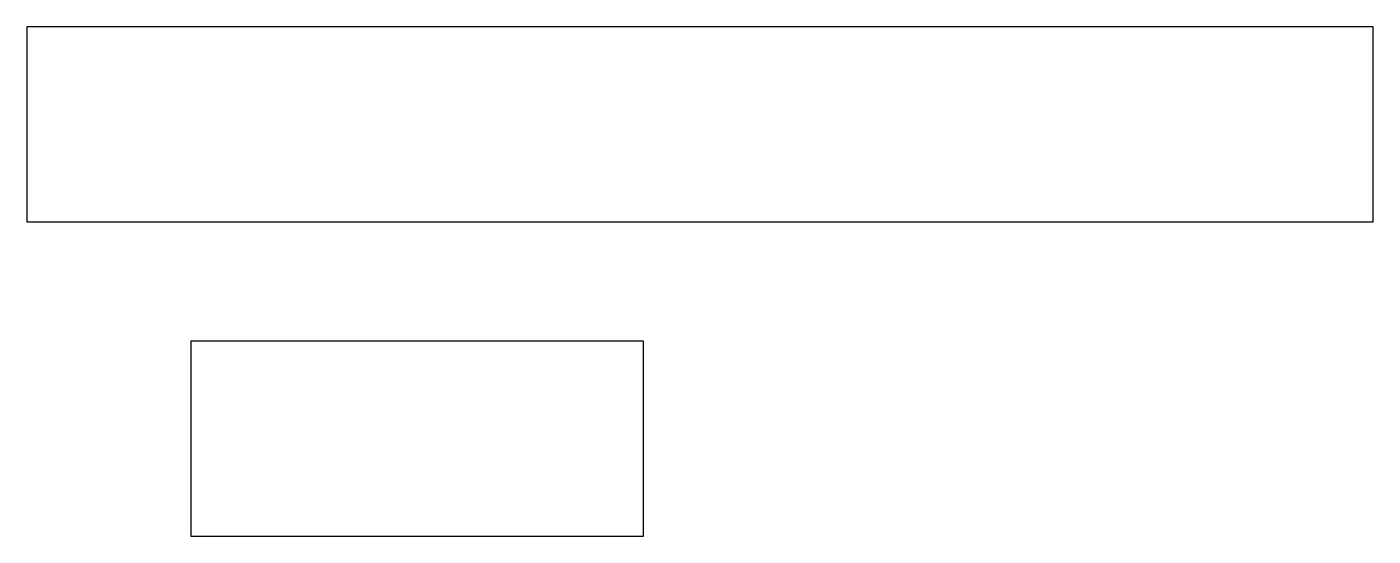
# Model space of a CAD drawing. Header units: inches. Extents: x -2708 to 28, y -1021 to 13.
import ezdxf

# ---------------------------------------------------------------- set-up
doc = ezdxf.new("R2010")
doc.units = ezdxf.units.IN
doc.header["$MEASUREMENT"] = 0

msp = doc.modelspace()

# ---------------------------------------------------------------- linework, layer by layer
for points in [[(27.9, 13.1), (-2708.1, 13.1), (-2708.1, -382.9), (27.9, -382.9)], [(-1454.9, -624.9), (-2374.9, -624.9), (-2374.9, -1020.9), (-1454.9, -1020.9)]]:
    msp.add_lwpolyline(points, close=True)

doc.saveas('drawing.dxf')
